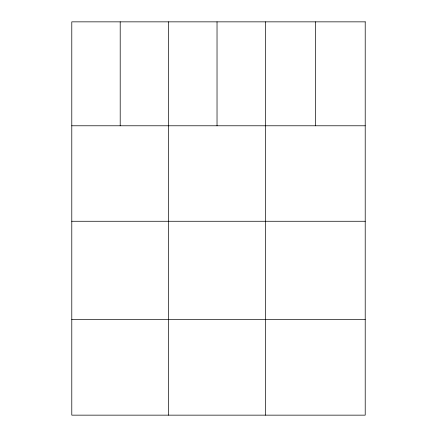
<?xml version="1.0" encoding="UTF-8"?>
<svg xmlns="http://www.w3.org/2000/svg" width="437" height="437" viewBox="0 0 437 437"><rect width="100%" height="100%" fill="white"/><g stroke="black" fill="none" stroke-linecap="round" stroke-linejoin="round"><path stroke-width="0.66" d="M71.788 125.78L365.212 125.78M71.788 221.269L365.212 221.269M71.788 319.66L365.212 319.66M315.334 21.85L315.334 125.78M265.45 21.85L265.45 415.15M217.031 21.85L217.031 125.78M168.616 21.85L168.616 415.15M120.202 21.85L120.202 125.78M365.212 21.85L71.788 21.85L71.788 415.15L365.212 415.15L365.212 21.85"/></g></svg>
